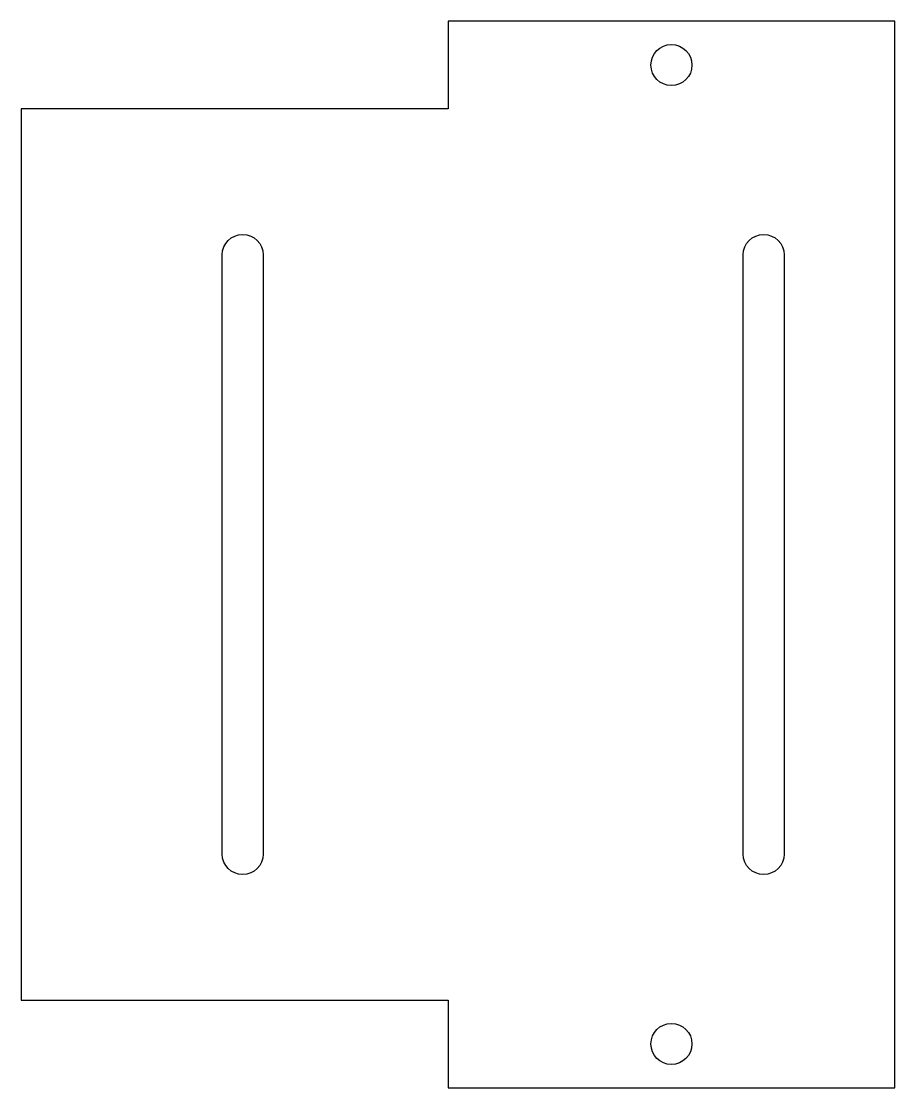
# Model space of a CAD drawing. Header units: millimetres. Extents: x -49.9 to 17.1, y -6.7 to 75.2.
import ezdxf

# ---------------------------------------------------------------- set-up
doc = ezdxf.new("R2010")
doc.units = ezdxf.units.MM

msp = doc.modelspace()

# ---------------------------------------------------------------- linework, layer by layer
msp.add_lwpolyline([(-17.14, -6.72), (17.14, -6.72), (17.14, 75.16), (-17.14, 75.16), (-17.14, 68.44), (-49.92, 68.44), (-49.92, 0), (-17.14, 0)], close=True)
for points in [[(-34.495, 57.22, -1), (-31.345, 57.22), (-31.345, 11.22, -1), (-34.495, 11.22)], [(5.505, 57.22, -1), (8.655, 57.22), (8.655, 11.22, -1), (5.505, 11.22)]]:
    msp.add_lwpolyline(points, format="xyb", close=True)
for centre in [(0, 71.8), (0, -3.36)]:
    msp.add_circle(centre, 1.575)

doc.saveas('drawing.dxf')
